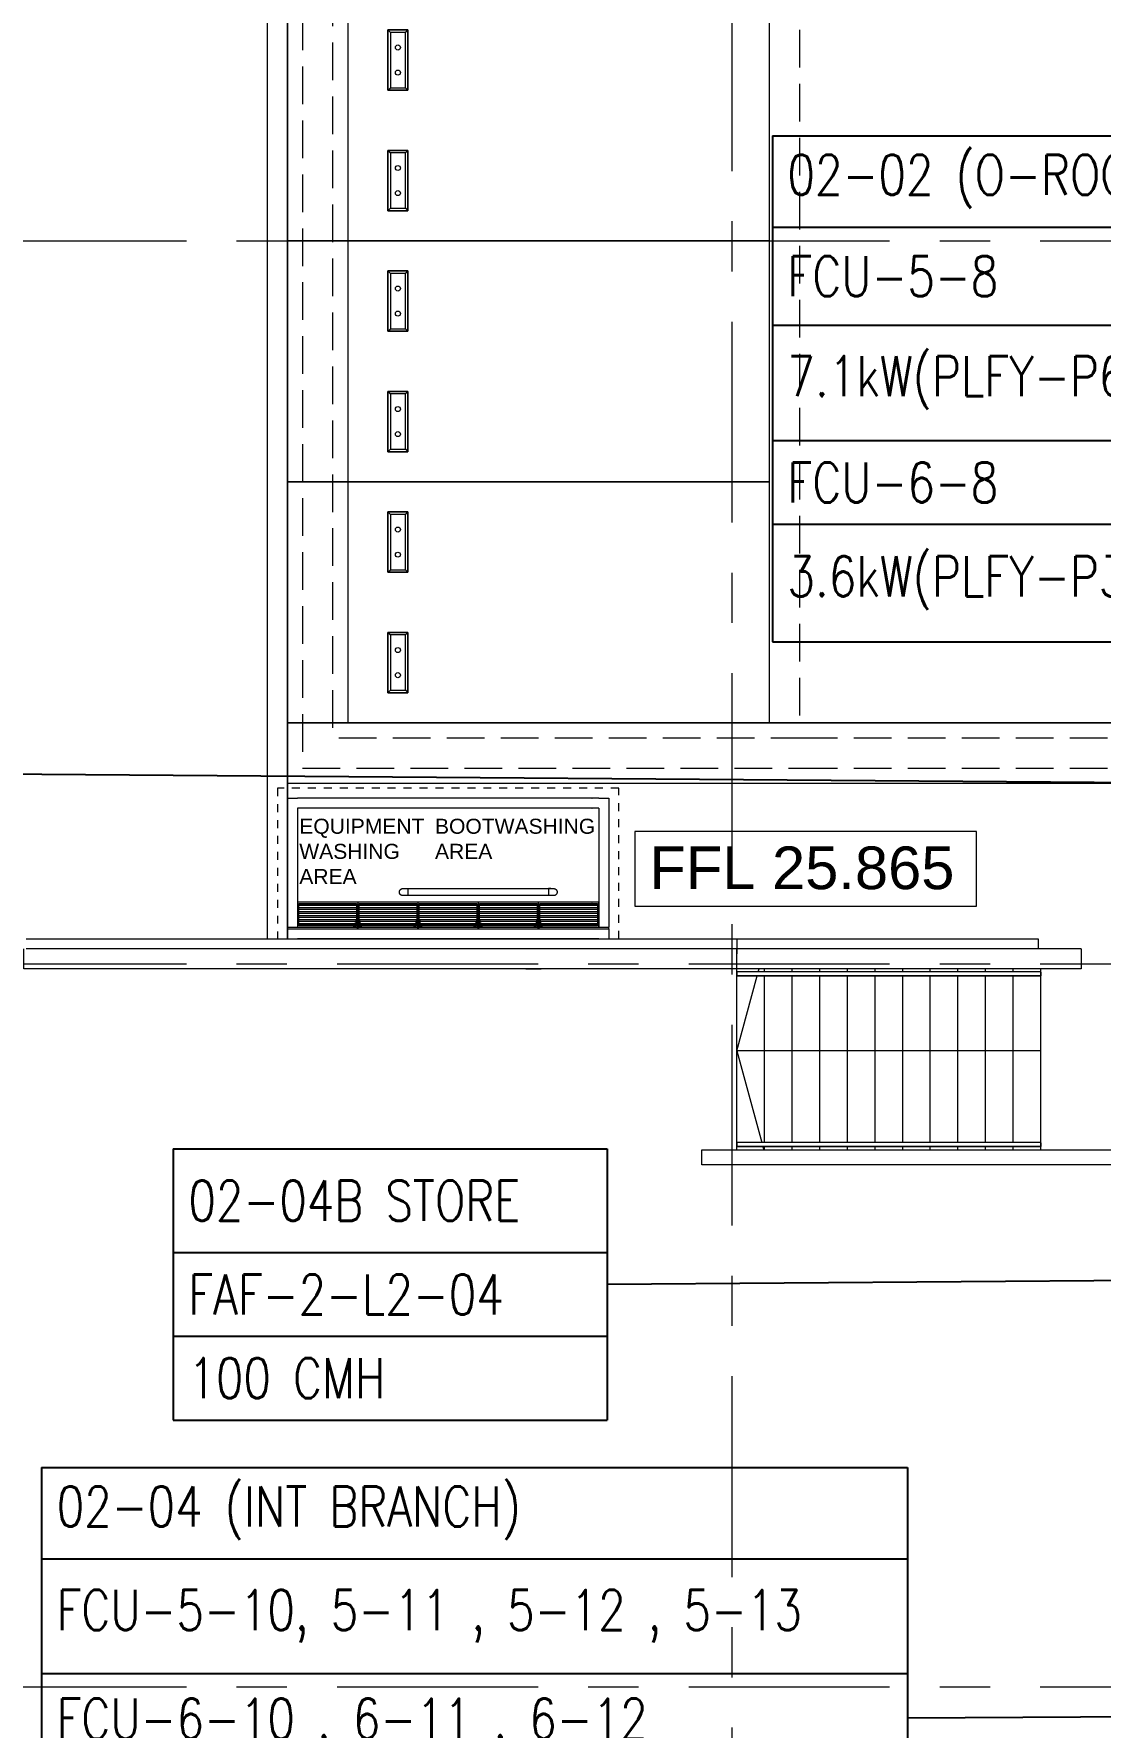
# Model space of a CAD drawing. Header units: millimetres. Extents: x 50620 to 404449, y -131543 to 97.
# Drawn here: x 327363 to 337978, y -64398 to -47537 of the extents above; entities that cross this region are included whole.
import ezdxf

# ---------------------------------------------------------------- set-up
doc = ezdxf.new("R2010")
doc.units = ezdxf.units.MM
for name, pattern in [('Dash', [1587.5, 793.75, -793.75]), ('IDA - Grid Line', [3500, 2000, -500, 500, -500]), ('IDA - Hidden 065', [537.5, 375, -162.5])]:
    doc.linetypes.add(name, pattern=pattern)
for name, color, linetype, lineweight in [('A-_ANOT----_D-1', 8, 'Continuous', 0), ('A-_DETA----_E-1', 8, 'Continuous', 9), ('A-_DETA----_E-10', 8, 'IDA - Hidden 065', 9), ('A-_DETA----_E-12', 7, 'Continuous', 9), ('A-_DETA----_E-2', 8, 'IDA - Hidden 065', 9), ('A-_FLOR----_E', 8, 'Continuous', 9), ('A-_HANR----_E1', 8, 'Continuous', 9), ('A-_HANR----_E3', 8, 'Continuous', 9), ('A-_HANR----_E6', 8, 'Continuous', 9), ('A-_WALL----_E', 8, 'Continuous', 9), ('C-_CPRK----_E', 8, 'Continuous', 9), ('M-_ARCHI', 8, 'Continuous', 5), ('M_ACMV_ANNOTATION', 7, 'Continuous', 20), ('S-_STRC----_A', 8, 'Continuous', 5), ('S-_STRC----_E', 8, 'Continuous', 5)]:
    doc.layers.add(name, color=color, linetype=linetype, lineweight=lineweight)
doc.layers.add('Default', color=7, linetype='Continuous', true_color=0xffffff)
doc.layers.add('Make2D$Visible$Curves', color=7, linetype='Continuous', true_color=0xffffff)
doc.layers.add('S-_ANOTGRID_E-1', color=9, linetype='IDA - Grid Line', lineweight=5, true_color=0x808080)
doc.styles.add('Arial_4', font='arial.ttf', dxfattribs={"height": 500})
doc.styles.add('Default', font='arial.ttf')
doc.styles.add('SIMPLEX', font='simplex.shx', dxfattribs={"width": 0.8})
doc.styles.get("Standard").update_dxf_attribs({"font": 'arial.ttf'})
doc.dimstyles.get("Standard").update_dxf_attribs({"dimtxt": 200, "dimasz": 150, "dimexe": 0.18, "dimexo": 0.0625, "dimgap": 10, "dimtad": 1, "dimtih": 1, "dimtoh": 1, "dimdec": 0, "dimzin": 0, "dimdsep": 46, "dimtxsty": 'Standard', "dimcen": 0.09, "dimclrd": 256, "dimclre": 256, "dimclrt": 256, "dimadec": 0, "dimazin": 0, "dimtfac": 1, "dimtdec": 0, "dimtofl": 0, "dimtmove": 0, "dimatfit": 3, "dimfxl": 1, "dimtolj": 1, "dimtzin": 0, "dimarcsym": 1})

# ---------------------------------------------------------------- blocks, each defined once
blk = doc.blocks.new('*T61')
at = {"layer": 'M_ACMV_ANNOTATION', "color": 0, "linetype": 'ByBlock', "lineweight": -2, "transparency": 16777216}
for p, q in [((0, 0), (6572, 0)), ((0, 0), (0, -5040)), ((6572, 0), (6572, -5040)), ((0, -910), (6572, -910)), ((0, -1886), (6572, -1886)), ((0, -3035), (6572, -3035)), ((0, -3868), (6572, -3868)), ((0, -5040), (6572, -5040))]:
    blk.add_line(p, q, dxfattribs=at)
at = {"layer": 'M_ACMV_ANNOTATION', "transparency": 16777216, "char_height": 400, "width": 6272.4, "attachment_point": 4, "style": 'SIMPLEX'}
for s, insert in [('{\\Fsimplex|c0;02-02 (O-ROOM)}', (150, -455)), ('{\\Fsimplex|c0;FCU-5-8}', (150, -1398)), ('{\\Fsimplex|c0;7.1kW(PLFY-P63VEM-PA)}', (150, -2460)), ('FCU-6-8', (150, -3452)), ('{\\Fsimplex|c0;3.6kW(PLFY-P32VFM-E)}', (150, -4454))]:
    blk.add_mtext(s, dxfattribs=dict(at, insert=insert))
blk = doc.blocks.new('*T64')
at = {"layer": 'M_ACMV_ANNOTATION', "color": 0, "linetype": 'ByBlock', "lineweight": -2, "transparency": 16777216}
for p, q in [((0, 0), (8620, 0)), ((0, 0), (0, -4179)), ((8620, 0), (8620, -4179)), ((0, -910), (8620, -910)), ((0, -2053), (8620, -2053)), ((0, -3072), (8620, -3072)), ((0, -4179), (8620, -4179))]:
    blk.add_line(p, q, dxfattribs=at)
at = {"layer": 'M_ACMV_ANNOTATION', "transparency": 16777216, "char_height": 400, "width": 8319.58, "attachment_point": 4, "style": 'SIMPLEX'}
for s, insert in [('{\\Fsimplex|c0;02-04 (INT BRANCH)}', (150, -455)), ('{\\Fsimplex|c0;FCU-5-10, 5-11 , 5-12 , 5-13}', (150, -1481)), ('{\\Fsimplex|c0;FCU-6-10 , 6-11 , 6-12}', (150, -2563)), ('3.6kW (PLFY-P32VFM-E)', (150, -3626))]:
    blk.add_mtext(s, dxfattribs=dict(at, insert=insert))
blk = doc.blocks.new('*T107')
at = {"layer": 'M_ACMV_ANNOTATION', "color": 0, "linetype": 'ByBlock', "lineweight": -2, "transparency": 16777216}
for p, q in [((0, 0), (4320, 0)), ((0, 0), (0, -2702)), ((4320, 0), (4320, -2702)), ((0, -1035), (4320, -1035)), ((0, -1868), (4320, -1868)), ((0, -2702), (4320, -2702))]:
    blk.add_line(p, q, dxfattribs=at)
at = {"layer": 'M_ACMV_ANNOTATION', "transparency": 16777216, "char_height": 400, "width": 4019.6, "attachment_point": 4, "style": 'SIMPLEX'}
for s, insert in [('02-04B STORE', (150, -518)), ('FAF-2-L2-04', (150, -1452)), ('100 CMH', (150, -2285))]:
    blk.add_mtext(s, dxfattribs=dict(at, insert=insert))
blk = doc.blocks.new('Railing - Railing-5474100-BLK 2 2ND STOREY PLAN')
at = {"layer": 'A-_HANR----_E3'}
for p, q in [((72147, 42449), (72147, 42649)), ((79247, 42649), (72172, 42649)), ((82547, 42649), (79247, 42649)), ((82672, 42649), (82547, 42649)), ((82672, 42649), (82672, 42449)), ((79247, 42449), (72147, 42449)), ((82547, 42449), (79247, 42449)), ((82672, 42449), (82547, 42449))]:
    blk.add_line(p, q, dxfattribs=at)
blk = doc.blocks.new('Top Rail Type - Top Rail_Internal_-5474112-BLK 2 2ND STOREY PLAN')
at = {"layer": 'A-_HANR----_E6'}
for p, q in [((82272, 40719), (79247, 40719)), ((79247, 40679), (82272, 40679))]:
    blk.add_line(p, q, dxfattribs=at)
at = {"layer": 'A-_HANR----_E6', "flags": 128}
for points in [[(79247, 40716), (79247, 40713), (79247, 40709), (79247, 40704), (79247, 40699), (79247, 40693), (79247, 40689), (79247, 40684), (79247, 40681)], [(79247, 40681), (79247, 40684), (79247, 40689), (79247, 40693), (79247, 40699), (79247, 40704), (79247, 40709), (79247, 40713), (79247, 40716)], [(82272, 40716), (82272, 40713), (82272, 40709), (82272, 40704), (82272, 40699), (82272, 40693), (82272, 40689), (82272, 40684), (82272, 40681)], [(82272, 40681), (82272, 40684), (82272, 40689), (82272, 40693), (82272, 40699), (82272, 40704), (82272, 40709), (82272, 40713), (82272, 40716)]]:
    blk.add_lwpolyline(points, dxfattribs=at)
blk = doc.blocks.new('Top Rail Type - Top Rail_Internal_-V113-BLK 2 2ND STOREY PLAN')
at = {"layer": 'A-_HANR----_E6'}
for p, q in [((79247, 40679), (79247, 40719)), ((82272, 40719), (79247, 40719)), ((82272, 40679), (79247, 40679)), ((82272, 40679), (82272, 40719))]:
    blk.add_line(p, q, dxfattribs=at)
blk = doc.blocks.new('Top Rail Type - Top Rail_Internal_-5474130-BLK 2 2ND STOREY PLAN')
at = {"layer": 'A-_HANR----_E6'}
for p, q in [((82272, 42419), (79247, 42419)), ((79247, 42379), (82272, 42379))]:
    blk.add_line(p, q, dxfattribs=at)
at = {"layer": 'A-_HANR----_E6', "flags": 128}
for points in [[(79247, 42416), (79247, 42413), (79247, 42409), (79247, 42404), (79247, 42399), (79247, 42393), (79247, 42389), (79247, 42384), (79247, 42381)], [(79247, 42381), (79247, 42384), (79247, 42389), (79247, 42393), (79247, 42399), (79247, 42404), (79247, 42409), (79247, 42413), (79247, 42416)], [(82272, 42416), (82272, 42413), (82272, 42409), (82272, 42404), (82272, 42399), (82272, 42393), (82272, 42389), (82272, 42384), (82272, 42381)], [(82272, 42381), (82272, 42384), (82272, 42389), (82272, 42393), (82272, 42399), (82272, 42404), (82272, 42409), (82272, 42413), (82272, 42416)]]:
    blk.add_lwpolyline(points, dxfattribs=at)
blk = doc.blocks.new('Top Rail Type - Top Rail_Internal_-V114-BLK 2 2ND STOREY PLAN')
at = {"layer": 'A-_HANR----_E6'}
for p, q in [((79247, 42379), (79247, 42419)), ((82272, 42419), (79247, 42419)), ((82272, 42379), (79247, 42379)), ((82272, 42379), (82272, 42419))]:
    blk.add_line(p, q, dxfattribs=at)
blk = doc.blocks.new('Spot Elevations - 16L x 3_5H - FFL - Magentar-4680237-BLK 2 2ND STOREY PLAN')
at = {"layer": 'A-_ANOT----_D-1'}
for p, q in [((16, 3.5), (0, 3.5)), ((0, 3.5), (0, 0)), ((16, 0), (16, 3.5)), ((0, 0), (16, 0))]:
    blk.add_line(p, q, dxfattribs=at)
blk = doc.blocks.new('IDA - Parking Lots - 4800L X 2400W - Non Perforated-V170-SITE_2ND STOREY PLAN')
at = {"layer": 'C-_CPRK----_E'}
for p, q in [((0, 0), (0, -4800)), ((2400, -4800), (2400, 0)), ((900, -1000), (300, -1000)), ((300, -1000), (300, -1200)), ((300, -1000), (900, -1000)), ((300, -1000), (325, -1025)), ((300, -1200), (300, -1000)), ((900, -1000), (875, -1025)), ((900, -1200), (900, -1000)), ((900, -1000), (900, -1200)), ((1500, -1000), (2100, -1000)), ((1500, -1000), (1525, -1025)), ((1500, -1200), (1500, -1000)), ((2100, -1000), (1500, -1000)), ((1500, -1000), (1500, -1200)), ((2100, -1000), (2075, -1025)), ((2100, -1000), (2100, -1200)), ((2100, -1200), (2100, -1000)), ((325, -1175), (300, -1200)), ((875, -1025), (325, -1025)), ((325, -1025), (325, -1175)), ((325, -1175), (875, -1175)), ((875, -1175), (875, -1025)), ((900, -1200), (875, -1175)), ((1500, -1200), (1525, -1175)), ((2075, -1025), (1525, -1025)), ((1525, -1025), (1525, -1175)), ((1525, -1175), (2075, -1175)), ((2075, -1175), (2075, -1025)), ((2075, -1175), (2100, -1200)), ((300, -1200), (900, -1200)), ((900, -1200), (300, -1200)), ((2100, -1200), (1500, -1200)), ((1500, -1200), (2100, -1200)), ((0, -4800), (2400, -4800))]:
    blk.add_line(p, q, dxfattribs=at)
for centre in [(475, -1100), (725, -1100), (1675, -1100), (1925, -1100)]:
    blk.add_circle(centre, 25, dxfattribs=at)
blk = doc.blocks.new('IDA - Parking Lots - 4800L X 2400W - Non Perforated-V171-SITE_2ND STOREY PLAN')
at = {"layer": 'C-_CPRK----_E'}
for p, q in [((2400, -4800), (2400, 0)), ((900, -1000), (300, -1000)), ((300, -1000), (300, -1200)), ((300, -1000), (900, -1000)), ((300, -1000), (325, -1025)), ((300, -1200), (300, -1000)), ((900, -1000), (875, -1025)), ((900, -1200), (900, -1000)), ((900, -1000), (900, -1200)), ((1500, -1000), (2100, -1000)), ((1500, -1000), (1525, -1025)), ((1500, -1200), (1500, -1000)), ((2100, -1000), (1500, -1000)), ((1500, -1000), (1500, -1200)), ((2100, -1000), (2075, -1025)), ((2100, -1000), (2100, -1200)), ((2100, -1200), (2100, -1000)), ((325, -1175), (300, -1200)), ((875, -1025), (325, -1025)), ((325, -1025), (325, -1175)), ((325, -1175), (875, -1175)), ((875, -1175), (875, -1025)), ((900, -1200), (875, -1175)), ((1500, -1200), (1525, -1175)), ((2075, -1025), (1525, -1025)), ((1525, -1025), (1525, -1175)), ((1525, -1175), (2075, -1175)), ((2075, -1175), (2075, -1025)), ((2075, -1175), (2100, -1200)), ((300, -1200), (900, -1200)), ((900, -1200), (300, -1200)), ((2100, -1200), (1500, -1200)), ((1500, -1200), (2100, -1200)), ((0, -4800), (2400, -4800))]:
    blk.add_line(p, q, dxfattribs=at)
for centre in [(475, -1100), (725, -1100), (1675, -1100), (1925, -1100)]:
    blk.add_circle(centre, 25, dxfattribs=at)
blk = doc.blocks.new('ARCHI 2ND_2024 09 11')
at = {"layer": 'A-_DETA----_E-1', "color": 8, "lineweight": 5}
blk.add_line((-50000, -26400), (-44000, -26400), dxfattribs=at)
at = {"layer": 'A-_DETA----_E-1', "color": 8, "lineweight": 5, "flags": 128}
for points in [[(-55100, 11998.9), (-55100, -27000), (-38900, -27000), (-38900, 2250)], [(-54500, 11400), (-54500, -26400), (-50000, -26400)]]:
    blk.add_lwpolyline(points, dxfattribs=at)
at = {"layer": 'A-_DETA----_E-10', "lineweight": 5, "flags": 128}
blk.add_lwpolyline([(-44000, 11600), (-44000, -26400), (-50000, -26400), (-50000, 11600)], close=True, dxfattribs=at)
at = {"layer": 'A-_DETA----_E-12', "color": 8, "linetype": 'Dash', "lineweight": 5, "ltscale": 0.1}
blk.add_lwpolyline([(-51800, -28550), (-51800, -27050), (-55200, -27050), (-55200, -28550)], dxfattribs=at)
at = {"layer": 'A-_DETA----_E-2', "color": 8, "lineweight": 5}
for p, q in [((-50000, -26550), (-44000, -26550)), ((-50000, -26850), (-44000, -26850))]:
    blk.add_line(p, q, dxfattribs=at)
at = {"layer": 'A-_DETA----_E-2', "color": 8, "lineweight": 5, "flags": 128}
for points in [[(-54950, 11849.2), (-54950, -26850), (-50000, -26850)], [(-54650, 11549.7), (-54650, -26550), (-50000, -26550)]]:
    blk.add_lwpolyline(points, dxfattribs=at)
at = {"layer": 'A-_FLOR----_E', "color": 8, "lineweight": 5}
for p, q in [((-55100, 12000), (-55100, -26400)), ((-55100, -26400), (-38900, -26400)), ((-38900, -26400), (-55100, -26400)), ((-55100, -26400), (-55100, -28550)), ((-50625, -28650), (-57700, -28650)), ((-55100, -28550), (-47625, -28550)), ((-50625, -30650), (-50625, -28650)), ((-47625, -28550), (-47625, -28650)), ((-52725, -28850), (-57725, -28850)), ((-47600, -30650), (-43775, -30650)), ((-43625, -30800), (-50975, -30800)), ((-43625, -30800), (-50625, -30800))]:
    blk.add_line(p, q, dxfattribs=at)
at = {"layer": 'A-_WALL----_E', "color": 8, "lineweight": 5}
for p, q in [((-55300, 19732.1), (-55300, -28550)), ((-55100, -28550), (-55100, 19732.1)), ((-57700, -28550), (-50625, -28550)), ((-50625, -28550), (-47625, -28550)), ((-50625, -28550), (-50625, -28700)), ((-50625, -28550), (-50625, -28650)), ((-47625, -28550), (-47625, -28650)), ((-47625, -28550), (-47625, -28650)), ((-52725, -28850), (-52575, -28850)), ((-50975, -30650), (-43775, -30650)), ((-50975, -30800), (-50975, -30650)), ((-43775, -30800), (-50825, -30800))]:
    blk.add_line(p, q, dxfattribs=at)
at = {"layer": 'Default', "color": 8, "lineweight": 5}
for p, q in [((-54400, -28421.9), (-54433.1, -28421.9)), ((-54433.1, -28435), (-54404.7, -28433)), ((-54400, -28421.9), (-54366.9, -28421.9)), ((-54366.9, -28435), (-54395.3, -28433)), ((-53800, -28421.9), (-53833.1, -28421.9)), ((-53833.1, -28435), (-53804.7, -28433)), ((-53800, -28421.9), (-53766.9, -28421.9)), ((-53766.9, -28435), (-53795.3, -28433)), ((-53200, -28421.9), (-53233.1, -28421.9)), ((-53233.1, -28435), (-53204.7, -28433)), ((-53200, -28421.9), (-53166.9, -28421.9)), ((-53166.9, -28435), (-53195.3, -28433)), ((-52600, -28421.9), (-52633.1, -28421.9)), ((-52633.1, -28435), (-52604.7, -28433)), ((-52600, -28421.9), (-52566.9, -28421.9)), ((-52566.9, -28435), (-52595.3, -28433))]:
    blk.add_line(p, q, dxfattribs=at)
for centre in [(-54433.1, -28428.5), (-54400, -28428.5), (-53833.1, -28428.5), (-53800, -28428.5), (-53233.1, -28428.5), (-53200, -28428.5), (-52633.1, -28428.5), (-52600, -28428.5)]:
    blk.add_circle(centre, 6.53, dxfattribs=at)
at = {"layer": 'Default', "color": 8, "lineweight": 5, "extrusion": (5.42101e-20, -1.69407e-21, -1)}
for centre in [(54366.9, -28428.5), (53766.9, -28428.5), (53166.9, -28428.5), (52566.9, -28428.5)]:
    blk.add_circle(centre, 6.53, dxfattribs=at)
at = {"layer": 'Default', "color": 8, "lineweight": 5}
for centre, radius, start, end in [((-54400, -28387.9), 24.4, 135.94346, 44.05654), ((-54400, -28407.9), 14.1, 180, 0), ((-54400.1, -28433.3), 8.82, 180, 0), ((-53800, -28387.9), 24.4, 135.94346, 44.05654), ((-53800, -28407.9), 14.1, 180, 0), ((-53800.1, -28433.3), 8.82, 180, 0), ((-53200, -28387.9), 24.4, 135.94346, 44.05654), ((-53200, -28407.9), 14.1, 180, 0), ((-53200.1, -28433.3), 8.82, 180, 0), ((-52600, -28387.9), 24.4, 135.94346, 44.05654), ((-52600, -28407.9), 14.1, 180, 0), ((-52600.1, -28433.3), 8.82, 180, 0)]:
    blk.add_arc(centre, radius, start, end, dxfattribs=at)
for points in [[(-54415.4, -28364.2), (-54418.9, -28370.9), (-54417.5, -28380.6)], [(-54384.6, -28364.2), (-54381.1, -28370.9), (-54382.5, -28380.6)], [(-53815.4, -28364.2), (-53818.9, -28370.9), (-53817.5, -28380.6)], [(-53784.6, -28364.2), (-53781.1, -28370.9), (-53782.5, -28380.6)], [(-53215.4, -28364.2), (-53218.9, -28370.9), (-53217.5, -28380.6)], [(-53184.6, -28364.2), (-53181.1, -28370.9), (-53182.5, -28380.6)], [(-52615.4, -28364.2), (-52618.9, -28370.9), (-52617.5, -28380.6)], [(-52584.6, -28364.2), (-52581.1, -28370.9), (-52582.5, -28380.6)]]:
    blk.add_open_spline(points, degree=2, dxfattribs=at)
for points in [[(-54400, -28358.2), (-54415.9, -28358.2), (-54415.9, -28366.3), (-54415.9, -28374.5), (-54400, -28374.5), (-54384.1, -28374.5), (-54384.1, -28366.3), (-54384.1, -28358.2), (-54400, -28358.2)], [(-53800, -28358.2), (-53815.9, -28358.2), (-53815.9, -28366.3), (-53815.9, -28374.5), (-53800, -28374.5), (-53784.1, -28374.5), (-53784.1, -28366.3), (-53784.1, -28358.2), (-53800, -28358.2)], [(-53200, -28358.2), (-53215.9, -28358.2), (-53215.9, -28366.3), (-53215.9, -28374.5), (-53200, -28374.5), (-53184.1, -28374.5), (-53184.1, -28366.3), (-53184.1, -28358.2), (-53200, -28358.2)], [(-52600, -28358.2), (-52615.9, -28358.2), (-52615.9, -28366.3), (-52615.9, -28374.5), (-52600, -28374.5), (-52584.1, -28374.5), (-52584.1, -28366.3), (-52584.1, -28358.2), (-52600, -28358.2)]]:
    blk.add_rational_spline(points, [1, 0.707106781187, 1, 0.707106781187, 1, 0.707106781187, 1, 0.707106781187, 1], degree=2, knots=[0, 0, 0, 1.5707963, 1.5707963, 3.1415927, 3.1415927, 4.712389, 4.712389, 6.2831853, 6.2831853, 6.2831853], dxfattribs=at)
for points in [[(-54400, -28360.2), (-54400.5, -28360.2), (-54401.5, -28360.2), (-54403.1, -28360.3), (-54404.6, -28360.5), (-54406.1, -28360.8), (-54407.6, -28361.2), (-54409, -28361.7), (-54410.2, -28362.2), (-54411.3, -28362.8), (-54412.2, -28363.5), (-54412.8, -28364.1), (-54413.2, -28364.6), (-54413.5, -28365), (-54413.7, -28365.3), (-54413.8, -28365.7), (-54413.9, -28366), (-54413.9, -28366.3), (-54413.9, -28366.8), (-54413.8, -28367.2), (-54413.5, -28367.6), (-54413.3, -28368), (-54413.1, -28368.2), (-54412.8, -28368.6), (-54412.2, -28369.2), (-54411.3, -28369.8), (-54410.2, -28370.4), (-54409, -28370.9), (-54407.6, -28371.4), (-54406.1, -28371.8), (-54404.6, -28372.1), (-54403.1, -28372.3), (-54401.5, -28372.4), (-54400, -28372.5), (-54398.5, -28372.4), (-54396.9, -28372.3), (-54395.4, -28372.1), (-54393.9, -28371.8), (-54392.4, -28371.4), (-54391, -28370.9), (-54389.8, -28370.4), (-54388.7, -28369.8), (-54387.8, -28369.2), (-54387.2, -28368.6), (-54386.8, -28368.1), (-54386.5, -28367.6), (-54386.3, -28367.3), (-54386.2, -28367), (-54386.1, -28366.7), (-54386.1, -28366.3), (-54386.1, -28365.9), (-54386.2, -28365.4), (-54386.5, -28365), (-54386.7, -28364.7), (-54386.9, -28364.4), (-54387.2, -28364), (-54387.8, -28363.5), (-54388.7, -28362.8), (-54389.8, -28362.2), (-54391, -28361.7), (-54392.4, -28361.2), (-54393.9, -28360.8), (-54395.4, -28360.5), (-54396.9, -28360.3), (-54398.5, -28360.2), (-54399.5, -28360.2), (-54400, -28360.2)], [(-53800, -28360.2), (-53800.5, -28360.2), (-53801.5, -28360.2), (-53803.1, -28360.3), (-53804.6, -28360.5), (-53806.1, -28360.8), (-53807.6, -28361.2), (-53809, -28361.7), (-53810.2, -28362.2), (-53811.3, -28362.8), (-53812.2, -28363.5), (-53812.8, -28364.1), (-53813.2, -28364.6), (-53813.5, -28365), (-53813.7, -28365.3), (-53813.8, -28365.7), (-53813.9, -28366), (-53813.9, -28366.3), (-53813.9, -28366.8), (-53813.8, -28367.2), (-53813.5, -28367.6), (-53813.3, -28368), (-53813.1, -28368.2), (-53812.8, -28368.6), (-53812.2, -28369.2), (-53811.3, -28369.8), (-53810.2, -28370.4), (-53809, -28370.9), (-53807.6, -28371.4), (-53806.1, -28371.8), (-53804.6, -28372.1), (-53803.1, -28372.3), (-53801.5, -28372.4), (-53800, -28372.5), (-53798.5, -28372.4), (-53796.9, -28372.3), (-53795.4, -28372.1), (-53793.9, -28371.8), (-53792.4, -28371.4), (-53791, -28370.9), (-53789.8, -28370.4), (-53788.7, -28369.8), (-53787.8, -28369.2), (-53787.2, -28368.6), (-53786.8, -28368.1), (-53786.5, -28367.6), (-53786.3, -28367.3), (-53786.2, -28367), (-53786.1, -28366.7), (-53786.1, -28366.3), (-53786.1, -28365.9), (-53786.2, -28365.4), (-53786.5, -28365), (-53786.7, -28364.7), (-53786.9, -28364.4), (-53787.2, -28364), (-53787.8, -28363.5), (-53788.7, -28362.8), (-53789.8, -28362.2), (-53791, -28361.7), (-53792.4, -28361.2), (-53793.9, -28360.8), (-53795.4, -28360.5), (-53796.9, -28360.3), (-53798.5, -28360.2), (-53799.5, -28360.2), (-53800, -28360.2)], [(-53200, -28360.2), (-53200.5, -28360.2), (-53201.5, -28360.2), (-53203.1, -28360.3), (-53204.6, -28360.5), (-53206.1, -28360.8), (-53207.6, -28361.2), (-53209, -28361.7), (-53210.2, -28362.2), (-53211.3, -28362.8), (-53212.2, -28363.5), (-53212.8, -28364.1), (-53213.2, -28364.6), (-53213.5, -28365), (-53213.7, -28365.3), (-53213.8, -28365.7), (-53213.9, -28366), (-53213.9, -28366.3), (-53213.9, -28366.8), (-53213.8, -28367.2), (-53213.5, -28367.6), (-53213.3, -28368), (-53213.1, -28368.2), (-53212.8, -28368.6), (-53212.2, -28369.2), (-53211.3, -28369.8), (-53210.2, -28370.4), (-53209, -28370.9), (-53207.6, -28371.4), (-53206.1, -28371.8), (-53204.6, -28372.1), (-53203.1, -28372.3), (-53201.5, -28372.4), (-53200, -28372.5), (-53198.5, -28372.4), (-53196.9, -28372.3), (-53195.4, -28372.1), (-53193.9, -28371.8), (-53192.4, -28371.4), (-53191, -28370.9), (-53189.8, -28370.4), (-53188.7, -28369.8), (-53187.8, -28369.2), (-53187.2, -28368.6), (-53186.8, -28368.1), (-53186.5, -28367.6), (-53186.3, -28367.3), (-53186.2, -28367), (-53186.1, -28366.7), (-53186.1, -28366.3), (-53186.1, -28365.9), (-53186.2, -28365.4), (-53186.5, -28365), (-53186.7, -28364.7), (-53186.9, -28364.4), (-53187.2, -28364), (-53187.8, -28363.5), (-53188.7, -28362.8), (-53189.8, -28362.2), (-53191, -28361.7), (-53192.4, -28361.2), (-53193.9, -28360.8), (-53195.4, -28360.5), (-53196.9, -28360.3), (-53198.5, -28360.2), (-53199.5, -28360.2), (-53200, -28360.2)], [(-52600, -28360.2), (-52600.5, -28360.2), (-52601.5, -28360.2), (-52603.1, -28360.3), (-52604.6, -28360.5), (-52606.1, -28360.8), (-52607.6, -28361.2), (-52609, -28361.7), (-52610.2, -28362.2), (-52611.3, -28362.8), (-52612.2, -28363.5), (-52612.8, -28364.1), (-52613.2, -28364.6), (-52613.5, -28365), (-52613.7, -28365.3), (-52613.8, -28365.7), (-52613.9, -28366), (-52613.9, -28366.3), (-52613.9, -28366.8), (-52613.8, -28367.2), (-52613.5, -28367.6), (-52613.3, -28368), (-52613.1, -28368.2), (-52612.8, -28368.6), (-52612.2, -28369.2), (-52611.3, -28369.8), (-52610.2, -28370.4), (-52609, -28370.9), (-52607.6, -28371.4), (-52606.1, -28371.8), (-52604.6, -28372.1), (-52603.1, -28372.3), (-52601.5, -28372.4), (-52600, -28372.5), (-52598.5, -28372.4), (-52596.9, -28372.3), (-52595.4, -28372.1), (-52593.9, -28371.8), (-52592.4, -28371.4), (-52591, -28370.9), (-52589.8, -28370.4), (-52588.7, -28369.8), (-52587.8, -28369.2), (-52587.2, -28368.6), (-52586.8, -28368.1), (-52586.5, -28367.6), (-52586.3, -28367.3), (-52586.2, -28367), (-52586.1, -28366.7), (-52586.1, -28366.3), (-52586.1, -28365.9), (-52586.2, -28365.4), (-52586.5, -28365), (-52586.7, -28364.7), (-52586.9, -28364.4), (-52587.2, -28364), (-52587.8, -28363.5), (-52588.7, -28362.8), (-52589.8, -28362.2), (-52591, -28361.7), (-52592.4, -28361.2), (-52593.9, -28360.8), (-52595.4, -28360.5), (-52596.9, -28360.3), (-52598.5, -28360.2), (-52599.5, -28360.2), (-52600, -28360.2)]]:
    blk.add_open_spline(points, degree=3, knots=[0, 0, 0, 0, 1.5093919, 3.0602332, 4.6296005, 6.1901299, 7.712437, 9.1660948, 10.522236, 11.7549478, 12.8450255, 13.7799351, 14.440352, 14.7868038, 15.3810336, 15.5821142, 15.8216749, 16.2592794, 16.6968839, 17.1375253, 17.731755, 18.0782069, 18.3295349, 18.7386237, 19.6735333, 20.763611, 21.9963229, 23.352464, 24.8061219, 26.3284289, 27.8889584, 29.4583256, 31.0091669, 32.5185588, 34.0279507, 35.578792, 37.1481593, 38.7086887, 40.2309958, 41.6846537, 43.0407948, 44.2735067, 45.3635844, 46.2984939, 46.9589108, 47.3053627, 47.8995924, 48.100673, 48.3402338, 48.7778383, 49.2154427, 49.6560841, 50.2503138, 50.5967657, 50.8480938, 51.2571826, 52.1920922, 53.2821698, 54.5148817, 55.8710228, 57.3246807, 58.8469878, 60.4075172, 61.9768845, 63.5277258, 65.0371177, 65.0371177, 65.0371177, 65.0371177], dxfattribs=at)
at = {"layer": 'Make2D$Visible$Curves', "color": 8, "lineweight": 5}
for points, degree in [([(-55100, -27150), (-55100, -27731.1), (-55100, -28435)], 2), ([(-55100, -27150), (-55050, -27150), (-55000, -27150)], 2), ([(-52000, -27150), (-52300, -27150), (-55000, -27150)], 2), ([(-55000, -27250), (-55000, -27781.1), (-55000, -28435)], 2), ([(-52000, -27250), (-52300, -27250), (-55000, -27250)], 2), ([(-52000, -27150), (-51950, -27150), (-51900, -27150)], 2), ([(-52000, -27250), (-52000, -27781.1), (-52000, -28435)], 2), ([(-51900, -27150), (-51900, -27731.1), (-51900, -28435)], 2), ([(-53900, -28050), (-52300, -28050), (-52500, -28050)], 2), ([(-52500, -28120), (-53366.7, -28120), (-53633.3, -28120), (-53900, -28120)], 3), ([(-52000, -28185), (-52300, -28185), (-55000, -28185)], 2), ([(-54400, -28187), (-54700, -28187), (-55000, -28187)], 2), ([(-54987, -28420), (-54987, -28310), (-54987, -28200)], 2), ([(-54987, -28200), (-54700, -28200), (-54413, -28200)], 2), ([(-54413, -28210), (-54700, -28210), (-54987, -28210)], 2), ([(-54413, -28217.5), (-54700, -28217.5), (-54987, -28217.5)], 2), ([(-54413, -28242.5), (-54700, -28242.5), (-54987, -28242.5)], 2), ([(-54413, -28257.5), (-54700, -28257.5), (-54987, -28257.5)], 2), ([(-54413, -28282.5), (-54700, -28282.5), (-54987, -28282.5)], 2), ([(-54413, -28297.5), (-54700, -28297.5), (-54987, -28297.5)], 2), ([(-54413, -28322.5), (-54700, -28322.5), (-54987, -28322.5)], 2), ([(-54413, -28200), (-54413, -28310), (-54413, -28420)], 2), ([(-54400, -28187), (-54400, -28310), (-54400, -28433)], 2), ([(-53800, -28187), (-54100, -28187), (-54400, -28187)], 2), ([(-54387, -28420), (-54387, -28310), (-54387, -28200)], 2), ([(-54387, -28200), (-54100, -28200), (-53813, -28200)], 2), ([(-53813, -28210), (-54100, -28210), (-54387, -28210)], 2), ([(-53813, -28217.5), (-54100, -28217.5), (-54387, -28217.5)], 2), ([(-53813, -28242.5), (-54100, -28242.5), (-54387, -28242.5)], 2), ([(-53813, -28257.5), (-54100, -28257.5), (-54387, -28257.5)], 2), ([(-53813, -28282.5), (-54100, -28282.5), (-54387, -28282.5)], 2), ([(-53813, -28297.5), (-54100, -28297.5), (-54387, -28297.5)], 2), ([(-53813, -28322.5), (-54100, -28322.5), (-54387, -28322.5)], 2), ([(-53813, -28200), (-53813, -28310), (-53813, -28420)], 2), ([(-53800, -28187), (-53800, -28310), (-53800, -28433)], 2), ([(-53200, -28187), (-53500, -28187), (-53800, -28187)], 2), ([(-53787, -28420), (-53787, -28310), (-53787, -28200)], 2), ([(-53787, -28200), (-53500, -28200), (-53213, -28200)], 2), ([(-53213, -28210), (-53500, -28210), (-53787, -28210)], 2), ([(-53213, -28217.5), (-53500, -28217.5), (-53787, -28217.5)], 2), ([(-53213, -28242.5), (-53500, -28242.5), (-53787, -28242.5)], 2), ([(-53213, -28257.5), (-53500, -28257.5), (-53787, -28257.5)], 2), ([(-53213, -28282.5), (-53500, -28282.5), (-53787, -28282.5)], 2), ([(-53213, -28297.5), (-53500, -28297.5), (-53787, -28297.5)], 2), ([(-53213, -28322.5), (-53500, -28322.5), (-53787, -28322.5)], 2), ([(-53213, -28200), (-53213, -28310), (-53213, -28420)], 2), ([(-53200, -28187), (-53200, -28310), (-53200, -28433)], 2), ([(-52600, -28187), (-52900, -28187), (-53200, -28187)], 2), ([(-53187, -28420), (-53187, -28310), (-53187, -28200)], 2), ([(-53187, -28200), (-52900, -28200), (-52613, -28200)], 2), ([(-52613, -28210), (-52900, -28210), (-53187, -28210)], 2), ([(-52613, -28217.5), (-52900, -28217.5), (-53187, -28217.5)], 2), ([(-52613, -28242.5), (-52900, -28242.5), (-53187, -28242.5)], 2), ([(-52613, -28257.5), (-52900, -28257.5), (-53187, -28257.5)], 2), ([(-52613, -28282.5), (-52900, -28282.5), (-53187, -28282.5)], 2), ([(-52613, -28297.5), (-52900, -28297.5), (-53187, -28297.5)], 2), ([(-52613, -28322.5), (-52900, -28322.5), (-53187, -28322.5)], 2), ([(-52613, -28200), (-52613, -28310), (-52613, -28420)], 2), ([(-52600, -28433), (-52600, -28310), (-52600, -28187)], 2), ([(-52000, -28187), (-52300, -28187), (-52600, -28187)], 2), ([(-52587, -28420), (-52587, -28310), (-52587, -28200)], 2), ([(-52587, -28200), (-52300, -28200), (-52013, -28200)], 2), ([(-52013, -28210), (-52300, -28210), (-52587, -28210)], 2), ([(-52013, -28217.5), (-52300, -28217.5), (-52587, -28217.5)], 2), ([(-52013, -28242.5), (-52300, -28242.5), (-52587, -28242.5)], 2), ([(-52013, -28257.5), (-52300, -28257.5), (-52587, -28257.5)], 2), ([(-52013, -28282.5), (-52300, -28282.5), (-52587, -28282.5)], 2), ([(-52013, -28297.5), (-52300, -28297.5), (-52587, -28297.5)], 2), ([(-52013, -28322.5), (-52300, -28322.5), (-52587, -28322.5)], 2), ([(-52013, -28200), (-52013, -28310), (-52013, -28420)], 2), ([(-52000, -28433), (-52000, -28310), (-52000, -28187)], 2), ([(-55100, -28435), (-52300, -28435), (-51900, -28435)], 2), ([(-55100, -28450), (-55100, -28442.5), (-55100, -28435)], 2), ([(-55100, -28450), (-52300, -28450), (-51900, -28450)], 2), ([(-55100, -28450), (-55100, -28500), (-55100, -28550)], 2), ([(-55000, -28433), (-54700, -28433), (-54400, -28433)], 2), ([(-54413, -28337.5), (-54700, -28337.5), (-54987, -28337.5)], 2), ([(-54413, -28362.5), (-54700, -28362.5), (-54987, -28362.5)], 2), ([(-54413, -28377.5), (-54700, -28377.5), (-54987, -28377.5)], 2), ([(-54413, -28402.5), (-54700, -28402.5), (-54987, -28402.5)], 2), ([(-54413, -28410), (-54700, -28410), (-54987, -28410)], 2), ([(-54413, -28420), (-54700, -28420), (-54987, -28420)], 2), ([(-54400, -28433), (-54100, -28433), (-53800, -28433)], 2), ([(-53813, -28337.5), (-54100, -28337.5), (-54387, -28337.5)], 2), ([(-53813, -28362.5), (-54100, -28362.5), (-54387, -28362.5)], 2), ([(-53813, -28377.5), (-54100, -28377.5), (-54387, -28377.5)], 2), ([(-53813, -28402.5), (-54100, -28402.5), (-54387, -28402.5)], 2), ([(-53813, -28410), (-54100, -28410), (-54387, -28410)], 2), ([(-53813, -28420), (-54100, -28420), (-54387, -28420)], 2), ([(-53800, -28433), (-53500, -28433), (-53200, -28433)], 2), ([(-53213, -28337.5), (-53500, -28337.5), (-53787, -28337.5)], 2), ([(-53213, -28362.5), (-53500, -28362.5), (-53787, -28362.5)], 2), ([(-53213, -28377.5), (-53500, -28377.5), (-53787, -28377.5)], 2), ([(-53213, -28402.5), (-53500, -28402.5), (-53787, -28402.5)], 2), ([(-53213, -28410), (-53500, -28410), (-53787, -28410)], 2), ([(-53213, -28420), (-53500, -28420), (-53787, -28420)], 2), ([(-53200, -28433), (-52900, -28433), (-52600, -28433)], 2), ([(-52613, -28337.5), (-52900, -28337.5), (-53187, -28337.5)], 2), ([(-52613, -28362.5), (-52900, -28362.5), (-53187, -28362.5)], 2), ([(-52613, -28377.5), (-52900, -28377.5), (-53187, -28377.5)], 2), ([(-52613, -28402.5), (-52900, -28402.5), (-53187, -28402.5)], 2), ([(-52613, -28410), (-52900, -28410), (-53187, -28410)], 2), ([(-52613, -28420), (-52900, -28420), (-53187, -28420)], 2), ([(-52600, -28433), (-52300, -28433), (-52000, -28433)], 2), ([(-52013, -28337.5), (-52300, -28337.5), (-52587, -28337.5)], 2), ([(-52013, -28362.5), (-52300, -28362.5), (-52587, -28362.5)], 2), ([(-52013, -28377.5), (-52300, -28377.5), (-52587, -28377.5)], 2), ([(-52013, -28402.5), (-52300, -28402.5), (-52587, -28402.5)], 2), ([(-52013, -28410), (-52300, -28410), (-52587, -28410)], 2), ([(-52013, -28420), (-52300, -28420), (-52587, -28420)], 2), ([(-51900, -28450), (-51900, -28442.5), (-51900, -28435)], 2), ([(-51900, -28450), (-51900, -28500), (-51900, -28550)], 2), ([(-55100, -28550), (-55050, -28550), (-55000, -28550)], 2), ([(-52000, -28550), (-52300, -28550), (-55000, -28550)], 2), ([(-52000, -28550), (-51950, -28550), (-51900, -28550)], 2)]:
    blk.add_open_spline(points, degree=degree, dxfattribs=at)
for points, weights, knots in [([(-53950, -28120), (-53950, -28120), (-53950, -28120), (-53985, -28120), (-53985, -28085), (-53985, -28050), (-53950, -28050)], [0.999995164033, 0.999997581996, 1, 0.707106781187, 1, 0.707106781187, 1], [-164.9340682, -164.9340682, -164.9340682, -164.9336143, -164.9336143, -109.9557429, -109.9557429, -54.9778714, -54.9778714, -54.9778714]), ([(-53900, -28050), (-53900, -28050), (-53900, -28085), (-53900, -28120), (-53900, -28120)], [1, 0.707106781187, 1, 0.707106781187, 1], [0, 0, 0, 54.9778714, 54.9778714, 109.9557429, 109.9557429, 109.9557429]), ([(-52500, -28050), (-52500, -28050), (-52500, -28085), (-52500, -28120), (-52500, -28120)], [1, 0.707106781187, 1, 0.707106781187, 1], [0, 0, 0, 54.9778714, 54.9778714, 109.9557429, 109.9557429, 109.9557429]), ([(-52450, -28050), (-52415, -28050), (-52415, -28085), (-52415, -28120), (-52450, -28120)], [1, 0.707106781187, 1, 0.707106781187, 1], [54.9778714, 54.9778714, 54.9778714, 109.9557429, 109.9557429, 164.9336143, 164.9336143, 164.9336143])]:
    blk.add_rational_spline(points, weights, degree=2, knots=knots, dxfattribs=at)
for points, knots in [([(-53950, -28050), (-53950, -28050), (-53949.9, -28050), (-53949.8, -28050), (-53949.7, -28050), (-53949.4, -28050), (-53949.2, -28050), (-53948.9, -28050), (-53948.5, -28050), (-53948.1, -28050), (-53947.6, -28050), (-53947.1, -28050), (-53946.5, -28050), (-53945.9, -28050), (-53945.2, -28050), (-53944.4, -28050), (-53943.6, -28050), (-53942.8, -28050), (-53941.8, -28050), (-53940.9, -28050), (-53939.9, -28050), (-53938.8, -28050), (-53937.7, -28050), (-53936.6, -28050), (-53935.4, -28050), (-53934.1, -28050), (-53932.9, -28050), (-53931.5, -28050), (-53930.2, -28050), (-53928.8, -28050), (-53927.4, -28050), (-53925.9, -28050), (-53924.5, -28050), (-53923, -28050), (-53921.5, -28050), (-53920, -28050), (-53918.4, -28050), (-53916.9, -28050), (-53915.3, -28050), (-53913.8, -28050), (-53912.2, -28050), (-53910.7, -28050), (-53909.1, -28050), (-53906.1, -28050), (-53903, -28050), (-53900, -28050)], [0.0004644, 0.0004644, 0.0004644, 0.0004644, 4.5003305, 4.5003305, 4.5003305, 9.1523425, 9.1523425, 9.1523425, 13.9427822, 13.9427822, 13.9427822, 18.8549803, 18.8549803, 18.8549803, 23.8691794, 23.8691794, 23.8691794, 28.9627069, 28.9627069, 28.9627069, 34.1104111, 34.1104111, 34.1104111, 39.2858454, 39.2858454, 39.2858454, 44.4611256, 44.4611256, 44.4611256, 49.6089688, 49.6089688, 49.6089688, 54.7023869, 54.7023869, 54.7023869, 59.7166249, 59.7166249, 59.7166249, 64.6288811, 64.6288811, 64.6288811, 69.4192352, 69.4192352, 69.4192352, 78.5811389, 78.5811389, 78.5811389, 78.5811389]), ([(-53900, -28120), (-53903, -28120), (-53906.1, -28120), (-53909.1, -28120), (-53910.7, -28120), (-53912.2, -28120), (-53913.8, -28120), (-53915.3, -28120), (-53916.9, -28120), (-53918.4, -28120), (-53920, -28120), (-53921.5, -28120), (-53923, -28120), (-53924.5, -28120), (-53925.9, -28120), (-53927.4, -28120), (-53928.8, -28120), (-53930.2, -28120), (-53931.5, -28120), (-53932.9, -28120), (-53934.1, -28120), (-53935.4, -28120), (-53936.6, -28120), (-53937.7, -28120), (-53938.8, -28120), (-53939.9, -28120), (-53940.9, -28120), (-53941.8, -28120), (-53942.8, -28120), (-53943.6, -28120), (-53944.4, -28120), (-53945.2, -28120), (-53945.9, -28120), (-53946.5, -28120), (-53947.1, -28120), (-53947.6, -28120), (-53948.1, -28120), (-53948.5, -28120), (-53948.9, -28120), (-53949.2, -28120), (-53949.4, -28120), (-53949.7, -28120), (-53949.8, -28120), (-53949.9, -28120), (-53950, -28120), (-53950, -28120)], [0, 0, 0, 0, 9.1619037, 9.1619037, 9.1619037, 13.9522578, 13.9522578, 13.9522578, 18.864514, 18.864514, 18.864514, 23.878752, 23.878752, 23.878752, 28.9721701, 28.9721701, 28.9721701, 34.1200133, 34.1200133, 34.1200133, 39.2952935, 39.2952935, 39.2952935, 44.4707278, 44.4707278, 44.4707278, 49.618432, 49.618432, 49.618432, 54.7119595, 54.7119595, 54.7119595, 59.7261586, 59.7261586, 59.7261586, 64.6383567, 64.6383567, 64.6383567, 69.4287964, 69.4287964, 69.4287964, 74.0808084, 74.0808084, 74.0808084, 78.5811389, 78.5811389, 78.5811389, 78.5811389]), ([(-52500, -28050), (-52498.5, -28050), (-52497, -28050), (-52495.5, -28050), (-52494, -28050), (-52492.4, -28050), (-52490.9, -28050), (-52489.3, -28050), (-52487.8, -28050), (-52486.2, -28050), (-52484.7, -28050), (-52483.1, -28050), (-52481.6, -28050), (-52480, -28050), (-52478.5, -28050), (-52477, -28050), (-52475.5, -28050), (-52474.1, -28050), (-52472.6, -28050), (-52471.2, -28050), (-52469.8, -28050), (-52468.5, -28050), (-52467.1, -28050), (-52465.9, -28050), (-52464.6, -28050), (-52463.4, -28050), (-52462.3, -28050), (-52461.2, -28050), (-52460.1, -28050), (-52459.1, -28050), (-52458.2, -28050), (-52457.2, -28050), (-52456.4, -28050), (-52455.6, -28050), (-52454.8, -28050), (-52454.1, -28050), (-52453.5, -28050), (-52452.9, -28050), (-52452.4, -28050), (-52451.9, -28050), (-52451.5, -28050), (-52451.1, -28050), (-52450.8, -28050), (-52450.3, -28050), (-52450, -28050), (-52450, -28050)], [0, 0, 0, 0, 4.5003303, 4.5003303, 4.5003303, 9.152342, 9.152342, 9.152342, 13.9427816, 13.9427816, 13.9427816, 18.8549795, 18.8549795, 18.8549795, 23.8691786, 23.8691786, 23.8691786, 28.9627061, 28.9627061, 28.9627061, 34.1104103, 34.1104103, 34.1104103, 39.2858447, 39.2858447, 39.2858447, 44.4611248, 44.4611248, 44.4611248, 49.6089681, 49.6089681, 49.6089681, 54.7023862, 54.7023862, 54.7023862, 59.7166243, 59.7166243, 59.7166243, 64.6288807, 64.6288807, 64.6288807, 69.419235, 69.419235, 69.419235, 78.5811389, 78.5811389, 78.5811389, 78.5811389]), ([(-52450, -28120), (-52450, -28120), (-52450.3, -28120), (-52450.8, -28120), (-52451.1, -28120), (-52451.5, -28120), (-52451.9, -28120), (-52452.4, -28120), (-52452.9, -28120), (-52453.5, -28120), (-52454.1, -28120), (-52454.8, -28120), (-52455.6, -28120), (-52456.4, -28120), (-52457.2, -28120), (-52458.2, -28120), (-52459.1, -28120), (-52460.1, -28120), (-52461.2, -28120), (-52462.3, -28120), (-52463.4, -28120), (-52464.6, -28120), (-52465.9, -28120), (-52467.1, -28120), (-52468.5, -28120), (-52469.8, -28120), (-52471.2, -28120), (-52472.6, -28120), (-52474.1, -28120), (-52475.5, -28120), (-52477, -28120), (-52478.5, -28120), (-52480, -28120), (-52481.6, -28120), (-52483.1, -28120), (-52484.7, -28120), (-52486.2, -28120), (-52487.8, -28120), (-52489.3, -28120), (-52490.9, -28120), (-52492.4, -28120), (-52494, -28120), (-52495.5, -28120), (-52497, -28120), (-52498.5, -28120), (-52500, -28120)], [0.0043674, 0.0043674, 0.0043674, 0.0043674, 9.1619039, 9.1619039, 9.1619039, 13.9522582, 13.9522582, 13.9522582, 18.8645146, 18.8645146, 18.8645146, 23.8787527, 23.8787527, 23.8787527, 28.9721708, 28.9721708, 28.9721708, 34.1200141, 34.1200141, 34.1200141, 39.2952942, 39.2952942, 39.2952942, 44.4707286, 44.4707286, 44.4707286, 49.6184328, 49.6184328, 49.6184328, 54.7119603, 54.7119603, 54.7119603, 59.7261594, 59.7261594, 59.7261594, 64.6383573, 64.6383573, 64.6383573, 69.4287968, 69.4287968, 69.4287968, 74.0808086, 74.0808086, 74.0808086, 78.5811389, 78.5811389, 78.5811389, 78.5811389])]:
    blk.add_open_spline(points, degree=3, knots=knots, dxfattribs=at)
at = {"layer": 'S-_ANOTGRID_E-1', "color": 8, "lineweight": 5}
for p, q in [((-50675, 26594.8), (-50675, -93697.5)), ((-72105.2, -21600), (-40813.8, -21600)), ((-72105.2, -28800), (-40813.8, -28800)), ((-72105.2, -36000), (-40813.8, -36000))]:
    blk.add_line(p, q, dxfattribs=at)
at = {"layer": 'S-_STRC----_A', "color": 8, "lineweight": 5}
for p, q in [((-50625, -29665.3), (-50423.1, -28920)), ((-50412.3, -28880), (-50404.2, -28850)), ((-50350, -29665.3), (-50625, -29665.3)), ((-50625, -29665.3), (-50377.2, -30580)), ((-50075, -29665.3), (-50350, -29665.3)), ((-49800, -29665.3), (-50075, -29665.3)), ((-49525, -29665.3), (-49800, -29665.3)), ((-49250, -29665.3), (-49525, -29665.3)), ((-48975, -29665.3), (-49250, -29665.3)), ((-48700, -29665.3), (-48975, -29665.3)), ((-48425, -29665.3), (-48700, -29665.3)), ((-48150, -29665.3), (-48425, -29665.3)), ((-47875, -29665.3), (-48150, -29665.3)), ((-47600, -29665.3), (-47875, -29665.3)), ((-50366.4, -30620), (-50358.3, -30650))]:
    blk.add_line(p, q, dxfattribs=at)
at = {"layer": 'S-_STRC----_E', "color": 8, "lineweight": 5}
for p, q in [((-50625, -30650), (-50625, -28650)), ((-50350, -28650), (-50625, -28650)), ((-50075, -28650), (-50350, -28650)), ((-49800, -28650), (-50075, -28650)), ((-49525, -28650), (-49800, -28650)), ((-49250, -28650), (-49525, -28650)), ((-48975, -28650), (-49250, -28650)), ((-48700, -28650), (-48975, -28650)), ((-48425, -28650), (-48700, -28650)), ((-48150, -28650), (-48425, -28650)), ((-47875, -28650), (-48150, -28650)), ((-47600, -28650), (-47875, -28650)), ((-50350, -28880), (-50350, -28850)), ((-50350, -30580), (-50350, -28920)), ((-50075, -28880), (-50075, -28850)), ((-50075, -30580), (-50075, -28920)), ((-49800, -28880), (-49800, -28850)), ((-49800, -30580), (-49800, -28920)), ((-49525, -28880), (-49525, -28850)), ((-49525, -30580), (-49525, -28920)), ((-49250, -28880), (-49250, -28850)), ((-49250, -30580), (-49250, -28920)), ((-48975, -28880), (-48975, -28850)), ((-48975, -30580), (-48975, -28920)), ((-48700, -28880), (-48700, -28850)), ((-48700, -30580), (-48700, -28920)), ((-48425, -28880), (-48425, -28850)), ((-48425, -30580), (-48425, -28920)), ((-48150, -28880), (-48150, -28850)), ((-48150, -30580), (-48150, -28920)), ((-47875, -28880), (-47875, -28850)), ((-47875, -30580), (-47875, -28920)), ((-47600, -30650), (-47600, -28850)), ((-50350, -30650), (-50350, -30620)), ((-50075, -30650), (-50075, -30620)), ((-49800, -30650), (-49800, -30620)), ((-49525, -30650), (-49525, -30620)), ((-49250, -30650), (-49250, -30620)), ((-48975, -30650), (-48975, -30620)), ((-48700, -30650), (-48700, -30620)), ((-48425, -30650), (-48425, -30620)), ((-48150, -30650), (-48150, -30620)), ((-47875, -30650), (-47875, -30620))]:
    blk.add_line(p, q, dxfattribs=at)
at = {"layer": 'A-_ANOT----_D-1', "color": 8, "lineweight": 5, "xscale": 212.4999999999999, "yscale": 212.4999999999999, "zscale": 212.4999999999999}
blk.add_blockref('Spot Elevations - 16L x 3_5H - FFL - Magentar-4680237-BLK 2 2ND STOREY PLAN', (-51640.2, -28223.8), dxfattribs=at)
at = {"layer": 'A-_HANR----_E1', "color": 8, "lineweight": 5}
blk.add_blockref('Railing - Railing-5474100-BLK 2 2ND STOREY PLAN', (-129871.6, -71298.5), dxfattribs=at)
at = {"layer": 'A-_HANR----_E6', "color": 8, "lineweight": 5}
for name in ['Top Rail Type - Top Rail_Internal_-5474130-BLK 2 2ND STOREY PLAN', 'Top Rail Type - Top Rail_Internal_-V114-BLK 2 2ND STOREY PLAN', 'Top Rail Type - Top Rail_Internal_-5474112-BLK 2 2ND STOREY PLAN', 'Top Rail Type - Top Rail_Internal_-V113-BLK 2 2ND STOREY PLAN']:
    blk.add_blockref(name, (-129871.6, -71298.5), dxfattribs=at)
at = {"layer": 'C-_CPRK----_E', "color": 8, "lineweight": 5, "rotation": 90.0000000000586}
for name, p in [('IDA - Parking Lots - 4800L X 2400W - Non Perforated-V170-SITE_2ND STOREY PLAN', (-55100, -21600)), ('IDA - Parking Lots - 4800L X 2400W - Non Perforated-V170-SITE_2ND STOREY PLAN', (-55100, -24000)), ('IDA - Parking Lots - 4800L X 2400W - Non Perforated-V171-SITE_2ND STOREY PLAN', (-55100, -26400))]:
    blk.add_blockref(name, p, dxfattribs=at)
at = {"layer": 'A-_ANOT----_D-1', "color": 8, "lineweight": 5, "insert": (-51496, -27630.8), "char_height": 425, "width": 3631.768, "attachment_point": 1, "line_spacing_factor": 0.941778, "style": 'Arial_4'}
blk.add_mtext('FFL 25.865', dxfattribs=at)
at = {"layer": 'Default', "color": 8, "lineweight": 5, "char_height": 150, "attachment_point": 1, "style": 'Default'}
for s, insert in [('EQUIPMENT WASHING \\PAREA', (-54981.5, -27354.4)), ('BOOTWASHING AREA', (-53630.7, -27354.4))]:
    blk.add_mtext_dynamic_manual_height_columns(s, width=1871.937, gutter_width=1, heights=[0], dxfattribs=dict(at, insert=insert))

msp = doc.modelspace()

# ---------------------------------------------------------------- block references
at = {"layer": 'M-_ARCHI', "lineweight": 5, "extrusion": (0.000419962, 1.0854e-05, 1), "rotation": 359.9999887056363}
msp.add_blockref('ARCHI 2ND_2024 09 11', (384987, -27998, 422), dxfattribs=at)

# ---------------------------------------------------------------- next in the draw order: block references
for name, p in [('*T61', (334715, -48552, 19)), ('*T107', (328751, -58638, -257)), ('*T64', (327440, -61812, 285))]:
    msp.add_blockref(name, p)

# ---------------------------------------------------------------- next in the draw order: leaders
at = {"layer": 'M_ACMV_ANNOTATION'}
for points, override in [([(351386, -51139, 275), (345193, -55048, 278), (327002, -54909, 285)], {"dimasz": 300, "dimtad": 0, "dimldrblk": 'DotBlank', "dimfxl": 100, "dimarcsym": 2}), ([(353402, -57009, -265), (343567, -59910, -261), (333070, -59989, -257)], {"dimasz": 300, "dimtad": 0, "dimfxl": 100, "dimarcsym": 2}), ([(354787, -60803, 256), (343638, -64264, 261), (336059, -64310, 264)], {"dimasz": 300, "dimtad": 0, "dimldrblk": 'DotBlank', "dimfxl": 100, "dimarcsym": 2})]:
    msp.add_leader(points, dimstyle='Standard', override=override, dxfattribs=at)

doc.saveas('drawing.dxf')
